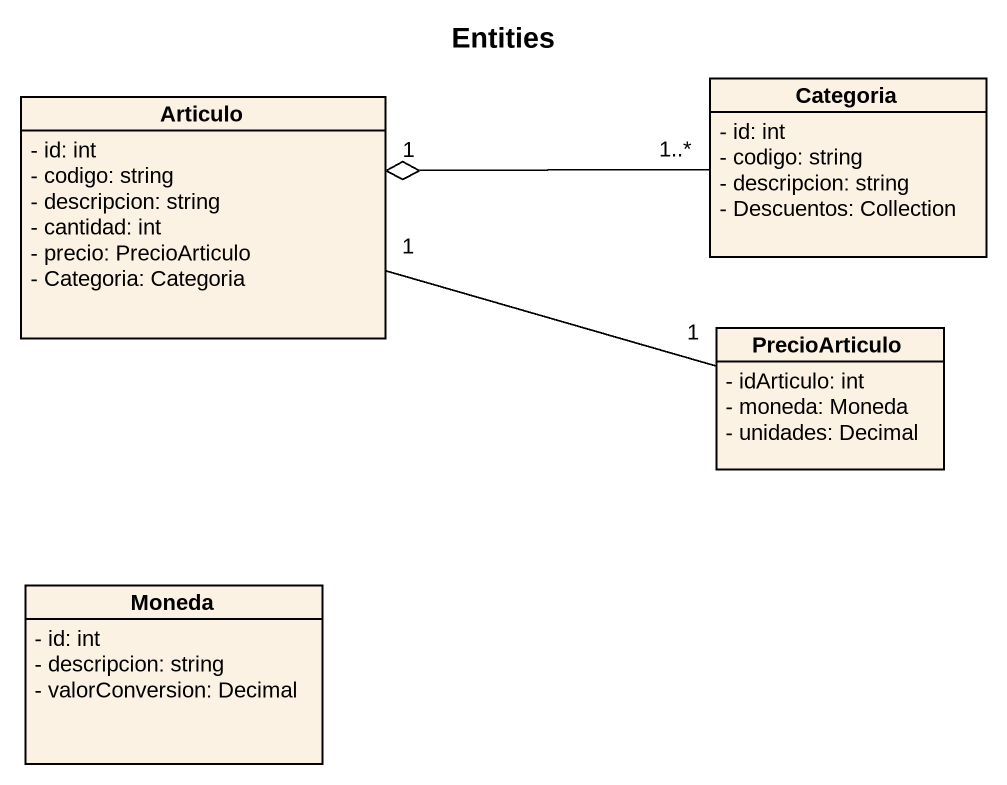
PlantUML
@startuml
title Entities
hide circle
hide empty members
skinparam classAttributeIconSize 0
class Categoria {
  - id: int
  - codigo: string
  - descripcion: string
  - Descuentos: Collection
}
class Articulo {
  - id: int
  - codigo: string
  - descripcion: string
  - cantidad: int
  - precio: PrecioArticulo
  - Categoria: Categoria
}
class PrecioArticulo {
  - idArticulo: int
  - moneda: Moneda
  - unidades: Decimal
}
class Moneda {
  - id: int
  - descripcion: string
  - valorConversion: Decimal
}
Categoria "1..*" -left-o "1" Articulo
Articulo "1" -right- "1" PrecioArticulo
@enduml
